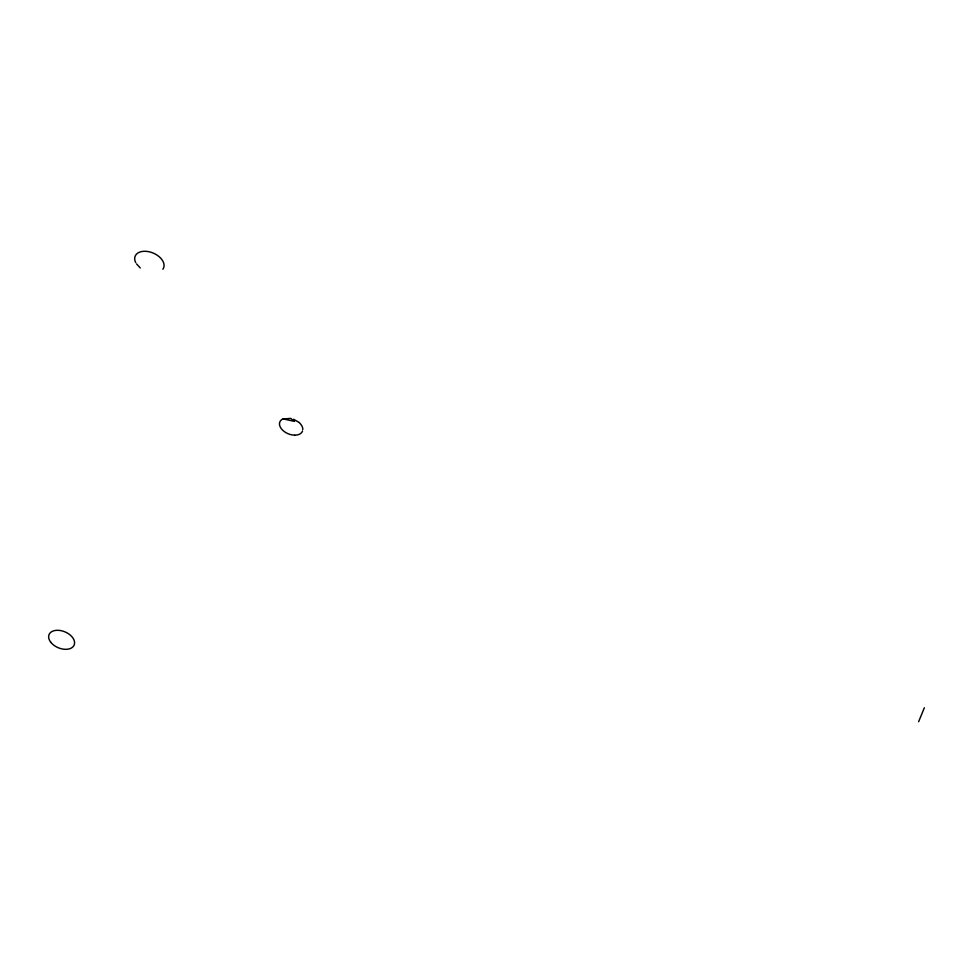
<?xml version="1.0" encoding="UTF-8"?>
<svg xmlns="http://www.w3.org/2000/svg" width="973" height="973" viewBox="0 0 973 973"><rect width="100%" height="100%" fill="white"/><g stroke="black" fill="none" stroke-linecap="round" stroke-linejoin="round"><path stroke-width="1.46" d="M302.725 429.555L302.798 428.971A12.223 7.76 22.6 0 0 299.039 422.452M918.634 721.711L924.35 707.76M294.892 435.138L297.385 434.919A12.223 7.76 22.6 0 0 302.53 431.027M283.107 418.901L294.551 421.406L290.647 418.366L282.535 419.108A12.223 7.76 22.6 0 0 281.27 428.667A12.223 7.76 22.6 0 0 294.624 435.162M293.676 419.266L298.893 422.355M140.246 267.952L136.561 263.914M135.709 262.637A15.386 9.766 22.6 0 1 149.611 251.885A15.386 9.766 22.6 0 1 162.856 269.253M50.657 642.107A13.598 8.623 22.6 0 0 73.121 646.668A13.598 8.623 22.6 0 0 61.08 630.662A13.598 8.623 22.6 0 0 50.657 642.107"/></g></svg>
